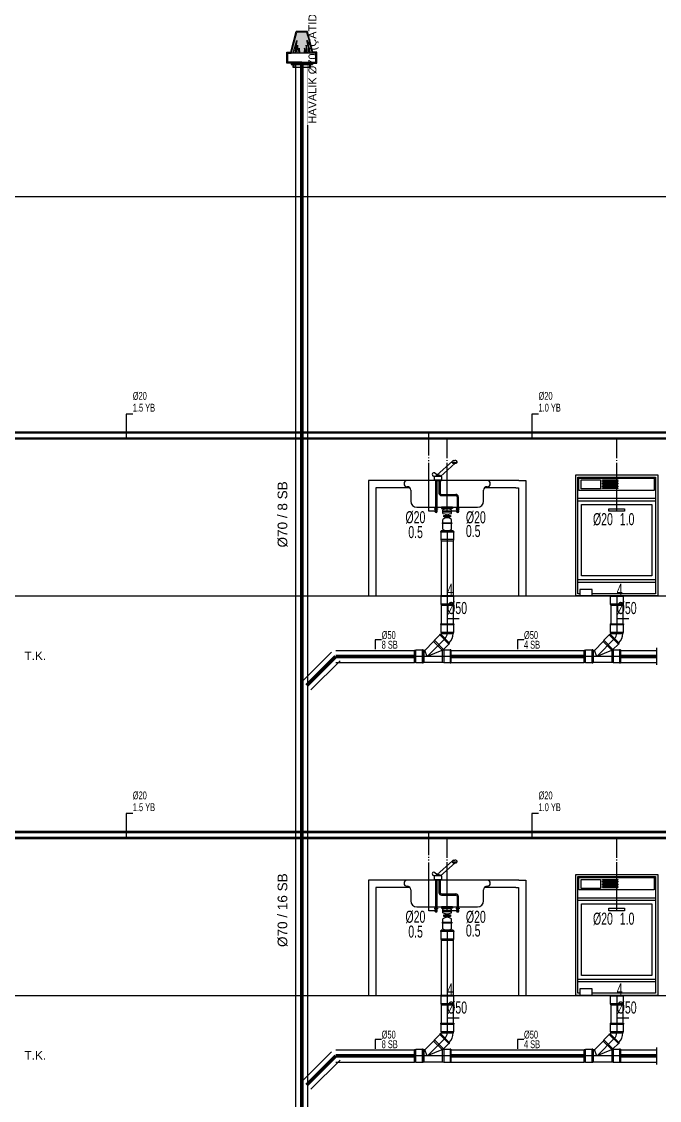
# Model space of a CAD drawing. Header units: centimetres. Extents: x -3962 to 30527, y -2 to 2802.
# Drawn here: x 22739 to 23265, y 913 to 1804 of the extents above; entities that cross this region are included whole.
import ezdxf
from ezdxf.enums import TextEntityAlignment as Align

# ---------------------------------------------------------------- set-up
doc = ezdxf.new("R2010")
doc.units = ezdxf.units.CM
for name, pattern in [('BASMA HATTI', [31, 25, -6]), ('PIS', [38, 30, -8]), ('PISSU HATTI', [26, 20, -6]), ('SICAK', [4.6, 4, -0.15, 0.075, -0.15, 0.075, -0.15]), ('SOGUK', [4.375, 4, -0.15, 0.075, -0.15])]:
    doc.linetypes.add(name, pattern=pattern)
for name, color, linetype in [('MTY-PIS-SU-BORUSU', 6, 'PIS'), ('MTY-PISSU-BORU-TAVANDAN', 6, 'PISSU HATTI'), ('MTY-PISSU-CAP', 211, 'CONTINUOUS'), ('MTY-PVC', 43, 'CONTINUOUS'), ('MTY-SICAKSU-BORU', 1, 'BASMA HATTI'), ('MTY-SOGUKSU-BORU', 5, 'CONTINUOUS'), ('MTY-TEFRIS', 15, 'CONTINUOUS'), ('MTY-TEMIZSU-CAP', 101, 'CONTINUOUS'), ('MTY-YUK-BIRIMI', 7, 'CONTINUOUS'), ('ROTAS-PIS-SU-BORUSU', 6, 'PIS'), ('ROTAS-PISSU-CAP', 211, 'CONTINUOUS'), ('ROTAS-PVC', 43, 'CONTINUOUS'), ('ROTAS-SEMA', 8, 'CONTINUOUS'), ('ROTAS-SICAKSU-BORU', 1, 'BASMA HATTI'), ('ROTAS-SOGUKSU-BORU', 5, 'CONTINUOUS'), ('ROTAS-TEFRIS', 15, 'CONTINUOUS')]:
    doc.layers.add(name, color=color, linetype=linetype)
doc.styles.add('CAP', font='wturkce.SHX', dxfattribs={"width": 0.65})
doc.styles.add('MTY_CAP', font='wturkce.SHX', dxfattribs={"width": 0.65, "height": 20})
doc.styles.add('ROTAS', font='arial.ttf')
doc.linetypes.add('PİS SU', pattern='A,6,-0.4,[")",Standard,S=1,R=0,X=-0.1,Y=-0.375],-0.2', length=6.6)

# ---------------------------------------------------------------- blocks, each defined once
blk = doc.blocks.new('EVIYE1 KOLON')
at = {"layer": 'MTY-PISSU-BORU-TAVANDAN', "linetype": 'PİS SU', "ltscale": 5}
blk.add_line((0, 53.81), (0, 0), dxfattribs=at)
at = {"layer": 'MTY-PVC', "color": 43}
for p, q in [((5, 53.81), (-5, 53.81)), ((-5, 53.81), (-5, 53.32)), ((5, 53.81), (5, 53.32)), ((-5.5, 53.32), (-5.5, 52.72)), ((-5.03, 53.32), (-5.5, 53.32)), ((-5.3, 52.72), (-5.5, 52.72)), ((5.3, 52.72), (-5.3, 52.72)), ((-5.3, 52.72), (-5.3, 46.46)), ((5.3, 46.46), (-5.3, 46.46)), ((-5.3, 46.46), (-5, 45.32)), ((5, 53.32), (-5.03, 53.32)), ((5, 45.32), (-5, 45.32)), ((-5, 45.32), (-5, 0)), ((5.5, 53.32), (4.97, 53.32)), ((5.3, 46.46), (5, 45.32)), ((5, 45.32), (5, 0)), ((5.5, 52.72), (5.3, 52.72)), ((5.3, 52.72), (5.3, 46.46)), ((5.5, 53.32), (5.5, 52.72))]:
    blk.add_line(p, q, dxfattribs=at)
at = {"layer": 'MTY-SICAKSU-BORU', "linetype": 'SICAK', "ltscale": 10}
for p, q in [((-15, 69.92), (-15, 135)), ((-9.13, 69.92), (-15, 69.92))]:
    blk.add_line(p, q, dxfattribs=at)
at = {"layer": 'MTY-SOGUKSU-BORU', "linetype": 'SOGUK', "ltscale": 10}
for p, q in [((0, 70), (0, 130)), ((9.14, 69.92), (0, 70))]:
    blk.add_line(p, q, dxfattribs=at)
at = {"layer": 'MTY-TEFRIS', "color": 4}
for p, q in [((4.33, 111.2), (-8.43, 99.61)), ((6.58, 109.64), (-5.44, 98.72)), ((4.2, 109.98), (4.29, 110.82)), ((4.2, 109.98), (6.23, 109.98)), ((4.58, 109.98), (4.58, 109.64)), ((7.82, 109.98), (4.58, 109.98)), ((4.58, 109.64), (7.82, 109.64)), ((5.28, 111.72), (6.23, 111.72)), ((7.17, 111.72), (6.23, 111.72)), ((8.25, 109.98), (6.23, 109.98)), ((7.82, 109.64), (7.82, 109.98)), ((8.25, 109.98), (8.16, 110.82)), ((-11.94, 101.4), (-12.12, 101.2)), ((-12.01, 99.79), (-10.45, 98.47)), ((-8.36, 99.67), (-10.53, 101.52)), ((-4.38, 98.72), (-10.45, 98.72)), ((-10.45, 95.77), (-10.45, 98.72)), ((-9.34, 98.78), (-9.41, 98.72)), ((-8.36, 99.62), (-7.41, 99.62)), ((-6.47, 99.62), (-7.41, 99.62)), ((-4.38, 95.77), (-4.38, 98.72)), ((33.13, 95.2), (-33.13, 95.2)), ((-33.13, 90.2), (-33, 90.2)), ((-10.45, 95.77), (-4.38, 95.77)), ((-10, 95.77), (-10, 95.39)), ((-10, 95.39), (-4.8, 95.39)), ((-9.63, 95.39), (-9.63, 71.96)), ((-8.63, 95.39), (-8.63, 71.96)), ((-6.76, 95.39), (-6.76, 84.89)), ((-5.76, 95.39), (-5.76, 84.89)), ((-4.8, 95.39), (-4.8, 95.77)), ((33.13, 90.2), (33, 90.2)), ((-30, 87.2), (-30, 78.16)), ((-4.76, 83.89), (7.14, 83.89)), ((-4.76, 82.89), (7.14, 82.89)), ((8.14, 81.89), (8.14, 71.96)), ((9.14, 81.89), (9.14, 71.96)), ((30, 78.16), (30, 87.2)), ((-25, 73.16), (25, 73.16)), ((-10.38, 71.96), (-10.38, 71.58)), ((-9.13, 71.96), (-10.38, 71.96)), ((-10.38, 71.58), (-9.13, 71.58)), ((-9.63, 71.58), (-9.63, 69.92)), ((-9.13, 71.96), (-7.87, 71.96)), ((-7.87, 71.58), (-9.13, 71.58)), ((-8.63, 71.58), (-8.63, 69.92)), ((-7.87, 71.96), (-7.87, 71.58)), ((4.54, 73.16), (-4.54, 73.16)), ((-4.54, 73.16), (-4.54, 72.09)), ((-4.54, 72.09), (0, 72.09)), ((-1, 72.09), (-1, 71.78)), ((4.54, 72.09), (0, 72.09)), ((1, 72.09), (1, 71.78)), ((4.54, 73.16), (4.54, 72.09)), ((7.38, 71.96), (7.38, 71.58)), ((8.64, 71.96), (7.38, 71.96)), ((7.38, 71.58), (8.64, 71.58)), ((8.14, 71.58), (8.14, 69.92)), ((8.64, 71.96), (9.9, 71.96)), ((9.9, 71.58), (8.64, 71.58)), ((9.14, 71.58), (9.14, 69.92)), ((9.9, 71.96), (9.9, 71.58)), ((-9.63, 69.92), (-8.63, 69.92)), ((-3.49, 68.17), (-3.49, 71.17)), ((3.49, 70.09), (-3.49, 70.09)), ((3.49, 69.1), (-3.49, 69.1)), ((-3.49, 60.41), (-3.49, 63.23)), ((-2.75, 65.33), (-2.75, 66.46)), ((-2.75, 66.46), (2.86, 66.46)), ((2.86, 65.93), (-2.75, 65.93)), ((2.86, 65.33), (-2.75, 65.33)), ((-1, 67.56), (-1, 66.46)), ((-1, 65.33), (-1, 64.49)), ((1, 67.56), (1, 66.46)), ((1, 65.33), (1, 64.49)), ((2.86, 66.46), (2.86, 65.33)), ((3.49, 68.17), (3.49, 71.17)), ((3.49, 60.41), (3.49, 63.23)), ((9.14, 69.92), (8.14, 69.92)), ((-3.95, 59.82), (-3.95, 60.41)), ((-3.95, 60.41), (3.82, 60.41)), ((3.82, 59.82), (-3.95, 59.82)), ((-3.49, 55.1), (-3.49, 59.82)), ((3.49, 55.1), (3.49, 59.82)), ((3.82, 60.41), (3.82, 59.82))]:
    blk.add_line(p, q, dxfattribs=at)
at = {"layer": 'MTY-TEFRIS', "color": 2}
for p, q in [((-65, 95.2), (-65, 0)), ((59.11, 95.2), (-65, 95.2)), ((-59, 89.2), (-59, 0)), ((-30.76, 89.2), (-59, 89.2)), ((56.74, 89.2), (30.76, 89.2)), ((56.74, 89.2), (59, 89.2)), ((59, 89.2), (59, 0)), ((59.11, 95.2), (65, 95.2)), ((65, 95.2), (65, 0))]:
    blk.add_line(p, q, dxfattribs=at)
at = {"layer": 'MTY-TEFRIS', "color": 4}
for centre, radius, start, end in [((5.28, 110.72), 1, 90, 174.07007), ((7.17, 110.72), 1, 5.92993, 90), ((-11.36, 100.55), 1, 139.57371, 229.57371), ((-11.18, 100.76), 1, 49.57371, 139.57371), ((-8.36, 98.62), 1, 90, 174.07007), ((-6.47, 98.62), 1, 5.92993, 90), ((-33.13, 92.7), 2.5, 90, 270), ((-33, 87.2), 3, 0, 90), ((33, 87.2), 3, 90, 180), ((33.13, 92.7), 2.5, 270, 90), ((-4.76, 84.89), 2, 180, 270), ((-4.76, 84.89), 1, 180, 270), ((7.14, 81.89), 2, 0, 90), ((7.14, 81.89), 1, 0, 90), ((-25, 78.16), 5, 180, 270), ((0, 62.3), 9.53, 68.53271, 111.46729), ((25, 78.16), 5, 270, 0), ((-9.13, 69.92), 1, 119.88579, 60.11421), ((-9.13, 70), 0.506, 189.04535, 350.95465), ((0, 77.03), 9.53, 248.53271, 291.46729), ((0, 59.16), 5.35, 49.37058, 130.62942), ((8.64, 69.92), 1, 119.88579, 60.11421), ((8.64, 70), 0.506, 189.04535, 350.95465), ((0, 59.16), 5.35, 229.37058, 310.62942)]:
    blk.add_arc(centre, radius, start, end, dxfattribs=at)
at = {"layer": 'MTY-PISSU-CAP', "lineweight": -3, "ltscale": 100, "style": 'CAP', "width": 0.65}
blk.add_attdef('PSCP', text='', height=10, dxfattribs=at).set_placement((0, -10), align=Align.MIDDLE_LEFT)
at = {"layer": 'MTY-TEMIZSU-CAP', "color": 101, "style": 'CAP', "width": 0.65}
blk.add_attdef('SCCP', text='', height=10, dxfattribs=at).set_placement((-18, 65), align=Align.MIDDLE_RIGHT)
blk.add_attdef('SOCP', text='', height=10, dxfattribs=at).set_placement((15.46, 64.92), align=Align.MIDDLE_LEFT)
at = {"layer": 'MTY-YUK-BIRIMI', "color": 101, "style": 'CAP', "width": 0.65}
blk.add_attdef('SC', text='', height=10, dxfattribs=at).set_placement((-20, 52.74), align=Align.MIDDLE_RIGHT)
blk.add_attdef('SO', text='', height=10, dxfattribs=at).set_placement((15.46, 53.61), align=Align.MIDDLE_LEFT)
at = {"layer": 'MTY-YUK-BIRIMI', "color": 211, "lineweight": -3, "ltscale": 100, "style": 'CAP', "width": 0.65}
blk.add_attdef('PS', text='', height=10, dxfattribs=at).set_placement((0, 5), align=Align.MIDDLE_LEFT)
blk = doc.blocks.new('PVC CATAL SAG')
at = {"layer": 'MTY-PIS-SU-BORUSU', "linetype": 'PİS SU', "ltscale": 5}
for p, q in [((0, 0), (0, -23.03)), ((0, -23.03), (0, -31.02)), ((-1.76, -35.26), (-16.12, -49.85)), ((3, -50), (-27, -50))]:
    blk.add_line(p, q, dxfattribs=at)
blk.add_arc((-6, -31.02), 6, 315, 0, dxfattribs=at)
at = {"layer": 'MTY-PISSU-CAP', "lineweight": -3, "ltscale": 100}
for p, q in [((0, -15.84), (0, -25.84)), ((10, -18.89), (0, -18.89))]:
    blk.add_line(p, q, dxfattribs=at)
at = {"layer": 'MTY-PVC', "color": 43}
for p, q in [((-5.5, 0), (-5.5, -0.6)), ((5.5, 0), (-5.5, 0)), ((-5.3, -0.6), (-5.5, -0.6)), ((5.3, -0.6), (-5.3, -0.6)), ((-5.3, -0.6), (-5.3, -6.85)), ((5.3, -6.85), (-5.3, -6.85)), ((-5.3, -6.85), (-5, -7.99)), ((5, -7.99), (-5, -7.99)), ((-5, -7.99), (-5, -22.87)), ((5.3, -6.85), (5, -7.99)), ((5, -7.99), (5, -22.87)), ((5.5, -0.6), (5.3, -0.6)), ((5.3, -0.6), (5.3, -6.85)), ((5.5, 0), (5.5, -0.6)), ((-5.5, -23.03), (-5.5, -23.63)), ((-5.5, -23.03), (-4.97, -23.03)), ((-5.5, -23.63), (-5.3, -23.63)), ((-5.3, -23.63), (5.3, -23.63)), ((-5.3, -23.63), (-5.3, -29.88)), ((-5, -23.03), (5.03, -23.03)), ((5.03, -23.03), (5.5, -23.03)), ((5.3, -23.63), (5.5, -23.63)), ((5.3, -23.63), (5.3, -29.88)), ((5.5, -23.03), (5.5, -23.63)), ((-6.17, -32.27), (-10.59, -36.69)), ((-5.88, -31.7), (-6.31, -32.13)), ((-5.88, -31.7), (-6.31, -32.13)), ((-6.31, -32.13), (-6.17, -32.27)), ((-6.31, -32.13), (-6.17, -32.27)), ((-6.17, -32.27), (1.33, -39.76)), ((-5.88, -31.7), (-5.58, -32.01)), ((-5.88, -31.7), (-5.58, -32.01)), ((-5.29, -31.73), (-5.58, -32.01)), ((-5.58, -32.01), (1.54, -39.13)), ((-5.3, -29.88), (5.3, -29.88)), ((-5.3, -29.88), (-5, -31.02)), ((-5.29, -31.73), (1.78, -38.8)), ((-5, -31.02), (5, -31.02)), ((5.3, -29.88), (5, -31.02)), ((-19.73, -44.5), (-20.33, -44.5)), ((-20.33, -44.7), (-20.33, -44.5)), ((-19.73, -45), (-19.73, -44.5)), ((-11.15, -37.73), (-18.46, -45)), ((-10.59, -36.69), (-11.15, -37.73)), ((-11.15, -37.73), (-4.14, -44.75)), ((-10.59, -36.69), (-3.09, -44.18)), ((-3.09, -44.18), (-4.14, -44.75)), ((1.33, -39.76), (-3.09, -44.18)), ((1.33, -39.76), (1.47, -39.9)), ((1.33, -39.76), (1.47, -39.9)), ((1.89, -39.48), (1.47, -39.9)), ((1.89, -39.48), (1.47, -39.9)), ((1.78, -38.8), (1.5, -39.08)), ((1.5, -39.08), (1.89, -39.48)), ((1.5, -39.08), (1.89, -39.48)), ((3, -44.5), (2.4, -44.5)), ((2.4, -44.5), (2.4, -44.7)), ((3, -44.5), (3, -45)), ((-25.86, -44.7), (-27, -45)), ((-27, -55), (-27, -45)), ((-25.86, -55.3), (-25.86, -44.7)), ((-20.33, -44.7), (-25.86, -44.7)), ((-20.33, -55.3), (-20.33, -44.7)), ((-19.73, -55), (-19.73, -45)), ((-19.33, -45), (-19.73, -45)), ((-18.46, -45), (-19.33, -45)), ((-19.33, -45), (-19.33, -55)), ((-19.33, -45), (-19.33, -55)), ((-19.33, -55), (-19.33, -45)), ((-19.33, -45), (-19.33, -55)), ((-16.5, -50), (-18.46, -45)), ((-4.43, -45), (-16.5, -50)), ((-4.14, -44.75), (-4.43, -45)), ((-4.02, -45), (-4.42, -45)), ((-2.88, -44.7), (-4.02, -45)), ((-4.02, -45), (-4.02, -55)), ((2.4, -44.7), (-2.88, -44.7)), ((-2.88, -44.7), (-2.88, -55.3)), ((2.4, -44.7), (2.4, -55.3)), ((3, -45), (3, -55)), ((-25.86, -55.3), (-27, -55)), ((-20.33, -55.3), (-25.86, -55.3)), ((-20.33, -55.5), (-20.33, -55.3)), ((-19.73, -55.5), (-20.33, -55.5)), ((-19.73, -55.5), (-19.73, -55)), ((-19.33, -55), (-19.73, -55)), ((-4.02, -55), (-19.33, -55)), ((-2.88, -55.3), (-4.02, -55)), ((2.4, -55.3), (-2.88, -55.3)), ((2.4, -55.3), (2.4, -55.5)), ((3, -55.5), (2.4, -55.5)), ((3, -55), (3, -55.5))]:
    blk.add_line(p, q, dxfattribs=at)
for radius in [1, 11]:
    blk.add_arc((-6, -31.02), radius, 315, 0, dxfattribs=at)
blk = doc.blocks.new('BULASIK MAKINASI1 KOLON')
at = {"layer": 'MTY-SOGUKSU-BORU', "linetype": 'SOGUK', "ltscale": 10}
blk.add_line((0, 70), (0, 130), dxfattribs=at)
at = {"layer": 'MTY-TEFRIS', "color": 4}
for p, q in [((-32.01, 80.72), (32.01, 80.72)), ((-32.01, 78.63), (32.01, 78.63)), ((-32.01, 13.53), (32.01, 13.53)), ((-32.01, 11.44), (32.01, 11.44))]:
    blk.add_line(p, q, dxfattribs=at)
for points in [[(-33.81, 100), (33.81, 100), (33.81, 0), (-33.81, 0)], [(-20.26, 5.42), (-30.48, 5.42), (-30.48, 0), (-20.26, 0)]]:
    blk.add_lwpolyline(points, close=True, dxfattribs=at)
blk.add_lwpolyline([(-30.48, 1.8), (-32.01, 1.8), (-32.01, 98.2), (32.01, 98.2), (32.01, 1.8), (-20.26, 1.8)], dxfattribs=at)
at = {"layer": 'MTY-TEFRIS', "color": 2}
for points in [[(-31.19, 97.28), (30.96, 97.28), (30.96, 87.1), (-31.19, 87.1)], [(-29.31, 95.74), (-13.38, 95.74), (-13.38, 88.32), (-29.31, 88.32)], [(-11.61, 95.74), (0.92, 95.74), (0.92, 95.26), (-11.61, 95.26)], [(-11.61, 94.44), (0.92, 94.44), (0.92, 93.96), (-11.61, 93.96)], [(-11.61, 93.13), (0.92, 93.13), (0.92, 92.66), (-11.61, 92.66)], [(-11.61, 91.83), (0.92, 91.83), (0.92, 91.35), (-11.61, 91.35)], [(-11.61, 90.52), (0.92, 90.52), (0.92, 90.05), (-11.61, 90.05)], [(-11.61, 89.22), (0.92, 89.22), (0.92, 88.74), (-11.61, 88.74)], [(-29.02, 75.63), (29.02, 75.63), (29.02, 16.53), (-29.02, 16.53)], [(-6.53, 71.95), (6.53, 71.95), (6.53, 69.94), (-6.53, 69.94)]]:
    blk.add_lwpolyline(points, close=True, dxfattribs=at)
at = {"layer": 'MTY-PISSU-CAP', "lineweight": -3, "ltscale": 100, "style": 'CAP', "width": 0.65}
blk.add_attdef('PSCP', text='', height=10, dxfattribs=at).set_placement((0, -10), align=Align.MIDDLE_LEFT)
at = {"layer": 'MTY-TEMIZSU-CAP', "color": 101, "style": 'CAP', "width": 0.65}
blk.add_attdef('SOCP', text='', height=10, dxfattribs=at).set_placement((-3.17, 63.4), align=Align.MIDDLE_RIGHT)
at = {"layer": 'MTY-YUK-BIRIMI', "color": 101, "style": 'CAP', "width": 0.65}
blk.add_attdef('SO', text='', height=10, dxfattribs=at).set_placement((2.5, 63.4), align=Align.MIDDLE_LEFT)
at = {"layer": 'MTY-YUK-BIRIMI', "color": 211, "lineweight": -3, "ltscale": 100, "style": 'CAP', "width": 0.65}
blk.add_attdef('PS', text='', height=10, dxfattribs=at).set_placement((0, 5), align=Align.MIDDLE_LEFT)
blk = doc.blocks.new('MTY-PIS SU CAP SB')
at = {"layer": 'MTY-PISSU-CAP'}
for p, q in [((0.83, 1.17), (0, 1.17)), ((0, 1.17), (0, 0))]:
    blk.add_line(p, q, dxfattribs=at)
at = {"layer": 'MTY-PISSU-CAP', "style": 'MTY_CAP', "width": 0.65}
blk.add_attdef('PSCP_001', (0.83, 1.29), '', height=1, dxfattribs=at)
at = {"layer": 'MTY-YUK-BIRIMI', "color": 211, "style": 'MTY_CAP', "width": 0.65}
blk.add_attdef('PS_001', (0.83, 0.07), '', height=1, dxfattribs=at)
blk = doc.blocks.new('MTY-TEMIZ SU CAP MB')
at = {"layer": 'MTY-TEMIZSU-CAP'}
for p, q in [((0.83, 3.1), (0, 3.1)), ((0, 3.1), (0, 0))]:
    blk.add_line(p, q, dxfattribs=at)
at = {"layer": 'MTY-TEMIZSU-CAP', "style": 'MTY_CAP', "width": 0.65}
for tag, p in [('SOCP_001', (0.83, 4.92)), ('SCCP_001', (0.83, 1.92))]:
    blk.add_attdef(tag, p, '', height=1, dxfattribs=at)
at = {"layer": 'MTY-YUK-BIRIMI', "color": 101, "style": 'MTY_CAP', "width": 0.65}
for tag, p in [('SO_001', (0.83, 3.42)), ('SC_001', (0.83, 0.42))]:
    blk.add_attdef(tag, p, '', height=1, dxfattribs=at)
blk = doc.blocks.new('MTY-KOLON HAVALIK SAPKASI')
at = {"layer": 'MTY-PVC'}
h = blk.add_hatch(color=43, dxfattribs=at)
h.paths.add_polyline_path([(0, 15.94), (-2.56, 15.94), (-5.44, 5.17), (-4.4, 5.17), (-2.66, 11.76), (-3.57, 5.17), (-2.96, 5.17), (-2.21, 9.35), (-2.13, 5.2), (-1.3, 7.69), (-1.15, 5.17), (0, 5.17)])
h.paths.add_polyline_path([(2.56, 15.94), (0, 15.94), (0, 5.17), (1.15, 5.17), (1.3, 7.69), (2.13, 5.2), (2.21, 9.35), (2.96, 5.17), (3.57, 5.17), (2.66, 11.76), (4.4, 5.17), (5.44, 5.17)])
at = {"layer": 'MTY-PISSU-BORU-TAVANDAN', "linetype": 'PİS SU', "ltscale": 5}
for p, q in [((-5.76, 5.64), (-2.88, 16.41)), ((2.88, 16.41), (-2.88, 16.41)), ((5.76, 5.64), (2.88, 16.41)), ((-7.69, 5.64), (-5.76, 5.64)), ((-7.69, 0), (-7.69, 5.64)), ((7.69, 5.64), (5.76, 5.64)), ((7.69, 0), (7.69, 5.64)), ((-4.5, 0), (-7.69, 0)), ((-4.5, -2.26), (-4.5, 0)), ((4.5, -2.26), (4.5, 0)), ((4.5, 0), (7.69, 0)), ((4.5, -2.26), (-4.5, -2.26))]:
    blk.add_line(p, q, dxfattribs=at)
at = {"layer": 'MTY-PVC', "color": 43}
for p, q in [((-5.76, 5.64), (-2.88, 16.41)), ((-5.44, 5.17), (-2.56, 15.94)), ((-4.4, 5.17), (-2.66, 11.76)), ((-2.66, 11.76), (-3.57, 5.17)), ((2.88, 16.41), (-2.88, 16.41)), ((2.56, 15.94), (-2.56, 15.94)), ((5.44, 5.17), (2.56, 15.94)), ((4.4, 5.17), (2.66, 11.76)), ((2.66, 11.76), (3.57, 5.17)), ((5.76, 5.64), (2.88, 16.41)), ((-7.69, 5.64), (-5.76, 5.64)), ((-7.69, 0), (-7.69, 5.64)), ((-2.96, 5.17), (-2.21, 9.35)), ((-2.21, 9.35), (-2.13, 5.17)), ((-2.14, 5.17), (-1.3, 7.69)), ((-1.3, 7.69), (-1.15, 5.17)), ((1.3, 7.69), (1.15, 5.17)), ((2.14, 5.17), (1.3, 7.69)), ((2.21, 9.35), (2.13, 5.17)), ((2.96, 5.17), (2.21, 9.35)), ((7.69, 5.64), (5.76, 5.64)), ((7.69, 0), (7.69, 5.64)), ((-5.44, 0), (-7.69, 0)), ((-7.22, 0.47), (-7.22, 5.17)), ((-7.22, 5.17), (-5.44, 5.17)), ((0, 0.47), (-7.22, 0.47)), ((-5.5, 0), (-5.5, -0.6)), ((-5.5, 0), (-5, 0)), ((5.44, 5.17), (-5.44, 5.17)), ((5.44, 0), (-5.44, 0)), ((-5, 0), (5, 0)), ((-4.5, -2.26), (-4.5, 0)), ((-4.03, -2.26), (-4.03, 0)), ((0, 0.47), (7.22, 0.47)), ((4.03, -2.26), (4.03, 0)), ((4.5, -2.26), (4.5, 0)), ((5, 0), (5.5, 0)), ((7.22, 5.17), (5.44, 5.17)), ((5.44, 0), (7.69, 0)), ((5.5, 0), (5.5, -0.6)), ((7.22, 0.47), (7.22, 5.17)), ((-5.5, -0.6), (-5.3, -0.6)), ((-5.3, -0.6), (5.3, -0.6)), ((4.5, -2.26), (-4.5, -2.26)), ((5.3, -0.6), (5.5, -0.6))]:
    blk.add_line(p, q, dxfattribs=at)

msp = doc.modelspace()

# ---------------------------------------------------------------- linework, layer by layer
at = {"layer": 'ROTAS-PIS-SU-BORUSU', "const_width": 3}
for points in [[(22970, 539.5), (22970, 1770)], [(22998, 1280), (22974, 1256)], [(22998, 1280), (23063, 1280)], [(23093, 1280), (23203, 1280)], [(23233, 1280), (23263, 1280)], [(22998, 950), (22974, 926)], [(22998, 950), (23063, 950)], [(23093, 950), (23203, 950)], [(23233, 950), (23263, 950)]]:
    msp.add_lwpolyline(points, dxfattribs=at)
at = {"layer": 'ROTAS-PVC'}
for p, q in [((22965, 539.5), (22965, 1770)), ((22975, 539.5), (22975, 1770)), ((22994.46, 1283.54), (22970.46, 1259.54)), ((22998, 1285), (23063, 1285)), ((23093, 1285), (23203, 1285)), ((23233, 1285), (23263, 1285)), ((23263, 1273), (23263, 1287)), ((23001.54, 1276.46), (22977.54, 1252.46)), ((22998, 1275), (23063, 1275)), ((23093, 1275), (23203, 1275)), ((23233, 1275), (23263, 1275)), ((22994.46, 953.54), (22970.46, 929.54)), ((22998, 955), (23063, 955)), ((23093, 955), (23203, 955)), ((23233, 955), (23263, 955)), ((23263, 943), (23263, 957)), ((23001.54, 946.46), (22977.54, 922.46)), ((22998, 945), (23063, 945)), ((23093, 945), (23203, 945)), ((23233, 945), (23263, 945))]:
    msp.add_line(p, q, dxfattribs=at)
at = {"layer": 'ROTAS-SEMA'}
for points in [[(15140, 1660), (23910, 1660)], [(15140, 1330), (23910, 1330)], [(15140, 1000), (23910, 1000)]]:
    msp.add_lwpolyline(points, dxfattribs=at)
at = {"layer": 'ROTAS-SICAKSU-BORU', "const_width": 2}
for points in [[(23505, 1465), (21595, 1465)], [(23505, 1135), (21595, 1135)]]:
    msp.add_lwpolyline(points, dxfattribs=at)
at = {"layer": 'ROTAS-SOGUKSU-BORU', "const_width": 2}
for points in [[(21310, 1460), (23520, 1460)], [(21310, 1130), (23520, 1130)]]:
    msp.add_lwpolyline(points, dxfattribs=at)

# ---------------------------------------------------------------- block references
at = {"layer": 'ROTAS-TEFRIS'}
ref = msp.add_blockref('MTY-TEMIZ SU CAP MB', (22825, 1460), dxfattribs=dict(at, xscale=6.5, yscale=6.5))
ref.add_attrib('SO_001', '1.5 YB', (22830.42, 1482.21), dxfattribs={"color": 101, "height": 6.5, "style": 'MTY_CAP', "width": 0.65})
ref.add_attrib('SOCP_001', 'Ø20', (22830.42, 1491.96), dxfattribs={"height": 6.5, "style": 'MTY_CAP', "width": 0.65})
ref = msp.add_blockref('MTY-TEMIZ SU CAP MB', (23160, 1460), dxfattribs=dict(at, xscale=6.5, yscale=6.5))
ref.add_attrib('SO_001', '1.0 YB', (23165.42, 1482.21), dxfattribs={"color": 101, "height": 6.5, "style": 'MTY_CAP', "width": 0.65})
ref.add_attrib('SOCP_001', 'Ø20', (23165.42, 1491.96), dxfattribs={"height": 6.5, "style": 'MTY_CAP', "width": 0.65})
ref = msp.add_blockref('EVIYE1 KOLON', (23090, 1330), dxfattribs=at)
ref.add_attrib('SO', '0.5', dxfattribs={"color": 101, "height": 10, "style": 'CAP', "width": 0.65}).set_placement((23105.46, 1383.61), align=Align.MIDDLE_LEFT)
ref.add_attrib('SOCP', 'Ø20', dxfattribs={"color": 101, "height": 10, "style": 'CAP', "width": 0.65}).set_placement((23105.46, 1394.92), align=Align.MIDDLE_LEFT)
ref.add_attrib('SC', '0.5', dxfattribs={"color": 101, "height": 10, "style": 'CAP', "width": 0.65}).set_placement((23070, 1382.74), align=Align.MIDDLE_RIGHT)
ref.add_attrib('SCCP', 'Ø20', dxfattribs={"color": 101, "height": 10, "style": 'CAP', "width": 0.65}).set_placement((23072, 1395), align=Align.MIDDLE_RIGHT)
ref.add_attrib('PSCP', 'Ø50', dxfattribs={"lineweight": -3, "ltscale": 100, "height": 10, "style": 'CAP', "width": 0.65}).set_placement((23090, 1320), align=Align.MIDDLE_LEFT)
ref.add_attrib('PS', '4', dxfattribs={"color": 211, "lineweight": -3, "ltscale": 100, "height": 10, "style": 'CAP', "width": 0.65}).set_placement((23090, 1335), align=Align.MIDDLE_LEFT)
ref = msp.add_blockref('BULASIK MAKINASI1 KOLON', (23230, 1330), dxfattribs=at)
ref.add_attrib('SO', '1.0', dxfattribs={"color": 101, "height": 10, "style": 'CAP', "width": 0.65}).set_placement((23232.5, 1393.4), align=Align.MIDDLE_LEFT)
ref.add_attrib('SOCP', 'Ø20', dxfattribs={"color": 101, "height": 10, "style": 'CAP', "width": 0.65}).set_placement((23226.83, 1393.4), align=Align.MIDDLE_RIGHT)
ref.add_attrib('PSCP', 'Ø50', dxfattribs={"lineweight": -3, "ltscale": 100, "height": 10, "style": 'CAP', "width": 0.65}).set_placement((23230, 1320), align=Align.MIDDLE_LEFT)
ref.add_attrib('PS', '4', dxfattribs={"color": 211, "lineweight": -3, "ltscale": 100, "height": 10, "style": 'CAP', "width": 0.65}).set_placement((23230, 1335), align=Align.MIDDLE_LEFT)
for p in [(23090, 1330), (23230, 1330), (23090, 1000), (23230, 1000)]:
    msp.add_blockref('PVC CATAL SAG', p, dxfattribs=at)
ref = msp.add_blockref('MTY-PIS SU CAP SB', (23030.5, 1286), dxfattribs=dict(at, xscale=6.5, yscale=6.5))
ref.add_attrib('PSCP_001', 'Ø50', (23035.92, 1294.38), dxfattribs={"height": 6.5, "style": 'MTY_CAP', "width": 0.65})
ref.add_attrib('PS_001', '8 SB', (23035.92, 1286.43), dxfattribs={"color": 211, "height": 6.5, "style": 'MTY_CAP', "width": 0.65})
ref = msp.add_blockref('MTY-PIS SU CAP SB', (23148, 1286), dxfattribs=dict(at, xscale=6.5, yscale=6.5))
ref.add_attrib('PSCP_001', 'Ø50', (23153.42, 1294.38), dxfattribs={"height": 6.5, "style": 'MTY_CAP', "width": 0.65})
ref.add_attrib('PS_001', '4 SB', (23153.42, 1286.43), dxfattribs={"color": 211, "height": 6.5, "style": 'MTY_CAP', "width": 0.65})
ref = msp.add_blockref('MTY-TEMIZ SU CAP MB', (22825, 1130), dxfattribs=dict(at, xscale=6.5, yscale=6.5))
ref.add_attrib('SO_001', '1.5 YB', (22830.42, 1152.21), dxfattribs={"color": 101, "height": 6.5, "style": 'MTY_CAP', "width": 0.65})
ref.add_attrib('SOCP_001', 'Ø20', (22830.42, 1161.96), dxfattribs={"height": 6.5, "style": 'MTY_CAP', "width": 0.65})
ref = msp.add_blockref('MTY-TEMIZ SU CAP MB', (23160, 1130), dxfattribs=dict(at, xscale=6.5, yscale=6.5))
ref.add_attrib('SO_001', '1.0 YB', (23165.42, 1152.21), dxfattribs={"color": 101, "height": 6.5, "style": 'MTY_CAP', "width": 0.65})
ref.add_attrib('SOCP_001', 'Ø20', (23165.42, 1161.96), dxfattribs={"height": 6.5, "style": 'MTY_CAP', "width": 0.65})
ref = msp.add_blockref('EVIYE1 KOLON', (23090, 1000), dxfattribs=at)
ref.add_attrib('SO', '0.5', dxfattribs={"color": 101, "height": 10, "style": 'CAP', "width": 0.65}).set_placement((23105.46, 1053.61), align=Align.MIDDLE_LEFT)
ref.add_attrib('SOCP', 'Ø20', dxfattribs={"color": 101, "height": 10, "style": 'CAP', "width": 0.65}).set_placement((23105.46, 1064.92), align=Align.MIDDLE_LEFT)
ref.add_attrib('SC', '0.5', dxfattribs={"color": 101, "height": 10, "style": 'CAP', "width": 0.65}).set_placement((23070, 1052.74), align=Align.MIDDLE_RIGHT)
ref.add_attrib('SCCP', 'Ø20', dxfattribs={"color": 101, "height": 10, "style": 'CAP', "width": 0.65}).set_placement((23072, 1065), align=Align.MIDDLE_RIGHT)
ref.add_attrib('PSCP', 'Ø50', dxfattribs={"lineweight": -3, "ltscale": 100, "height": 10, "style": 'CAP', "width": 0.65}).set_placement((23090, 990), align=Align.MIDDLE_LEFT)
ref.add_attrib('PS', '4', dxfattribs={"color": 211, "lineweight": -3, "ltscale": 100, "height": 10, "style": 'CAP', "width": 0.65}).set_placement((23090, 1005), align=Align.MIDDLE_LEFT)
ref = msp.add_blockref('BULASIK MAKINASI1 KOLON', (23230, 1000), dxfattribs=at)
ref.add_attrib('SO', '1.0', dxfattribs={"color": 101, "height": 10, "style": 'CAP', "width": 0.65}).set_placement((23232.5, 1063.4), align=Align.MIDDLE_LEFT)
ref.add_attrib('SOCP', 'Ø20', dxfattribs={"color": 101, "height": 10, "style": 'CAP', "width": 0.65}).set_placement((23226.83, 1063.4), align=Align.MIDDLE_RIGHT)
ref.add_attrib('PSCP', 'Ø50', dxfattribs={"lineweight": -3, "ltscale": 100, "height": 10, "style": 'CAP', "width": 0.65}).set_placement((23230, 990), align=Align.MIDDLE_LEFT)
ref.add_attrib('PS', '4', dxfattribs={"color": 211, "lineweight": -3, "ltscale": 100, "height": 10, "style": 'CAP', "width": 0.65}).set_placement((23230, 1005), align=Align.MIDDLE_LEFT)
ref = msp.add_blockref('MTY-PIS SU CAP SB', (23030.5, 956), dxfattribs=dict(at, xscale=6.5, yscale=6.5))
ref.add_attrib('PSCP_001', 'Ø50', (23035.92, 964.38), dxfattribs={"height": 6.5, "style": 'MTY_CAP', "width": 0.65})
ref.add_attrib('PS_001', '8 SB', (23035.92, 956.43), dxfattribs={"color": 211, "height": 6.5, "style": 'MTY_CAP', "width": 0.65})
ref = msp.add_blockref('MTY-PIS SU CAP SB', (23148, 956), dxfattribs=dict(at, xscale=6.5, yscale=6.5))
ref.add_attrib('PSCP_001', 'Ø50', (23153.42, 964.38), dxfattribs={"height": 6.5, "style": 'MTY_CAP', "width": 0.65})
ref.add_attrib('PS_001', '4 SB', (23153.42, 956.43), dxfattribs={"color": 211, "height": 6.5, "style": 'MTY_CAP', "width": 0.65})

# ---------------------------------------------------------------- texts
at = {"layer": 'ROTAS-PISSU-CAP', "style": 'ROTAS'}
for s, p in [('Ø70 / 8 SB', (22958, 1370)), ('Ø70 / 16 SB', (22958, 1040))]:
    msp.add_text(s, height=8, rotation=90, dxfattribs=at).set_placement(p)
for p in [(22741, 1277), (22741, 947)]:
    msp.add_text('T.K.', height=7, dxfattribs=at).set_placement(p)

# ---------------------------------------------------------------- next in the draw order: wipeouts: each hides what was drawn before it
msp.add_wipeout([(22983, 1858.02), (22983, 1719), (22974.5, 1719), (22974.5, 1858.02)])

# ---------------------------------------------------------------- next in the draw order: block references
at = {"layer": 'ROTAS-TEFRIS', "xscale": 1.6, "yscale": 1.6}
msp.add_blockref('MTY-KOLON HAVALIK SAPKASI', (22970, 1770), dxfattribs=at)

# ---------------------------------------------------------------- next in the draw order: texts
at = {"layer": 'ROTAS-PISSU-CAP', "style": 'ROTAS'}
msp.add_text('HAVALIK Ø70 (ÇATIDAN 50 cm YUKARI)', height=6.5, rotation=90, dxfattribs=at).set_placement((22982, 1720))

doc.saveas('drawing.dxf')
